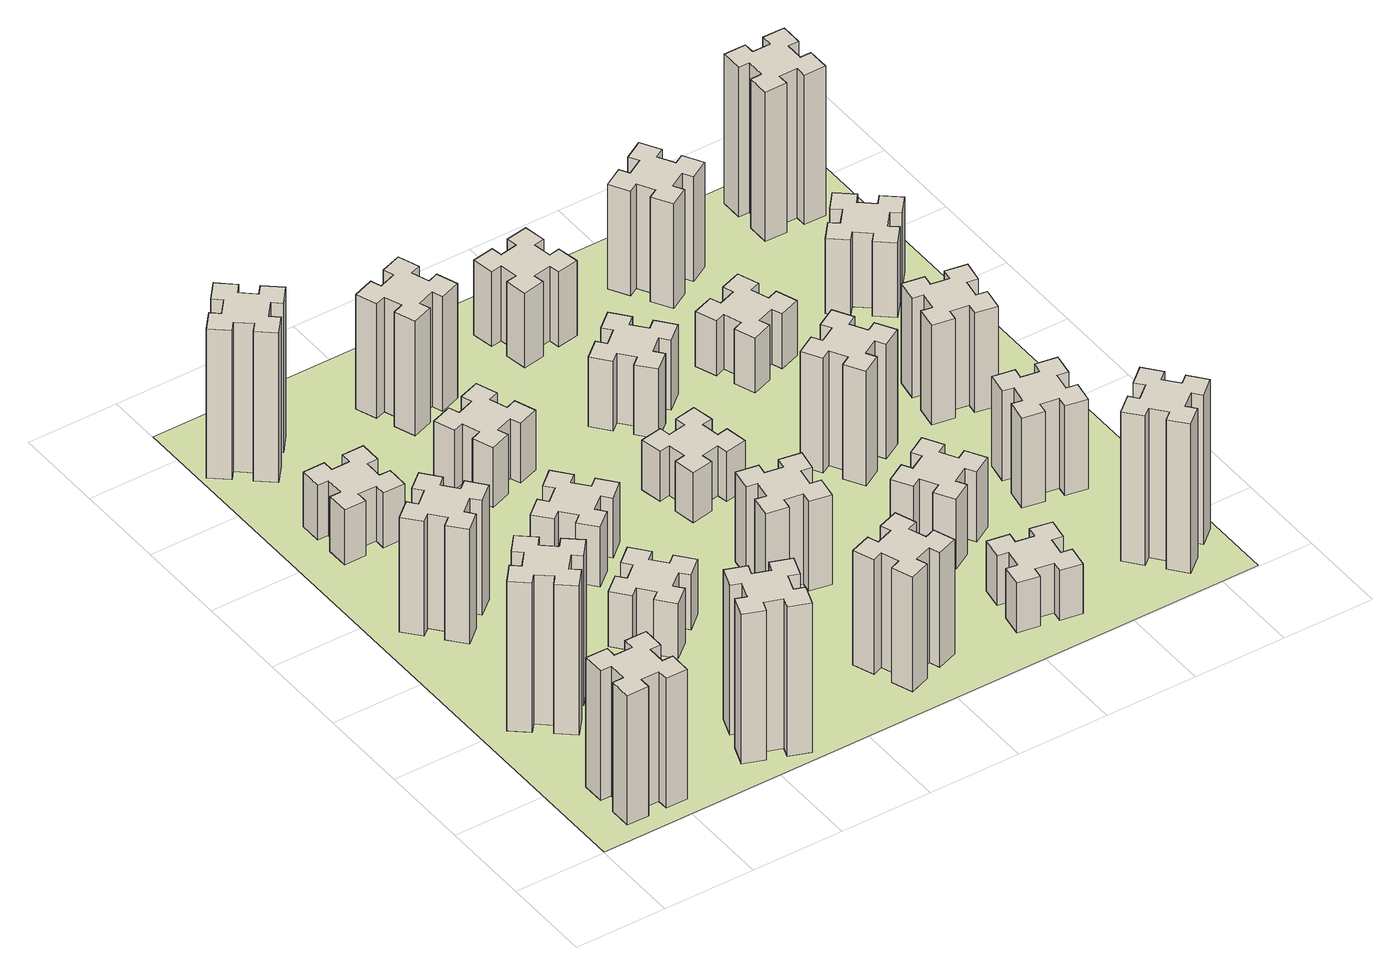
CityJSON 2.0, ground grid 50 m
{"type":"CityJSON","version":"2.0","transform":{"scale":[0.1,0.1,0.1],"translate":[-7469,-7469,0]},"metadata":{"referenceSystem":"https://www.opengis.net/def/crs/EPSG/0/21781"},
"CityObjects":{
"building1":{"type":"Building","attributes":{"class":"1000","function":"1000","usage":"1000","yearOfConstruction":2016,"roofType":"1000","measuredHeight":78,"storeysAboveGround":30,"storeysBelowGround":0},"geometry":[{"type":"Solid","lod":"1","boundaries":[[[[0,1,2,3,4,5,6,7,8,9,10,11,12,13,14,15,16,17,18,19]],[[17,16,20,21]],[[16,15,22,20]],[[15,14,23,22]],[[14,13,24,23]],[[13,12,25,24]],[[12,11,26,25]],[[11,10,27,26]],[[10,9,28,27]],[[9,8,29,28]],[[8,7,30,29]],[[7,6,31,30]],[[6,5,32,31]],[[5,4,33,32]],[[4,3,34,33]],[[3,2,35,34]],[[2,1,36,35]],[[1,0,37,36]],[[0,19,38,37]],[[19,18,39,38]],[[18,17,21,39]],[[24,25,26,27,28,29,30,31,32,33,34,35,36,37,38,39,21,20,22,23]]]]}]},
"building2":{"type":"Building","attributes":{"class":"1000","function":"1000","usage":"1000","yearOfConstruction":2016,"roofType":"1000","measuredHeight":90,"storeysAboveGround":30,"storeysBelowGround":0},"geometry":[{"type":"Solid","lod":"1","boundaries":[[[[40,41,42,43,44,45,46,47,48,49,50,51,52,53,54,55,56,57,58,59]],[[57,56,60,61]],[[56,55,62,60]],[[55,54,63,62]],[[54,53,64,63]],[[53,52,65,64]],[[52,51,66,65]],[[51,50,67,66]],[[50,49,68,67]],[[49,48,69,68]],[[48,47,70,69]],[[47,46,71,70]],[[46,45,72,71]],[[45,44,73,72]],[[44,43,74,73]],[[43,42,75,74]],[[42,41,76,75]],[[41,40,77,76]],[[40,59,78,77]],[[59,58,79,78]],[[58,57,61,79]],[[64,65,66,67,68,69,70,71,72,73,74,75,76,77,78,79,61,60,62,63]]]]}]},
"building3":{"type":"Building","attributes":{"class":"1000","function":"1000","usage":"1000","yearOfConstruction":2016,"roofType":"1000","measuredHeight":69,"storeysAboveGround":30,"storeysBelowGround":0},"geometry":[{"type":"Solid","lod":"1","boundaries":[[[[80,81,82,83,84,85,86,87,88,89,90,91,92,93,94,95,96,97,98,99]],[[97,96,100,101]],[[96,95,102,100]],[[95,94,103,102]],[[94,93,104,103]],[[93,92,105,104]],[[92,91,106,105]],[[91,90,107,106]],[[90,89,108,107]],[[89,88,109,108]],[[88,87,110,109]],[[87,86,111,110]],[[86,85,112,111]],[[85,84,113,112]],[[84,83,114,113]],[[83,82,115,114]],[[82,81,116,115]],[[81,80,117,116]],[[80,99,118,117]],[[99,98,119,118]],[[98,97,101,119]],[[104,105,106,107,108,109,110,111,112,113,114,115,116,117,118,119,101,100,102,103]]]]}]},
"building4":{"type":"Building","attributes":{"class":"1000","function":"1000","usage":"1000","yearOfConstruction":2016,"roofType":"1000","measuredHeight":33,"storeysAboveGround":30,"storeysBelowGround":0},"geometry":[{"type":"Solid","lod":"1","boundaries":[[[[120,121,122,123,124,125,126,127,128,129,130,131,132,133,134,135,136,137,138,139]],[[137,136,140,141]],[[136,135,142,140]],[[135,134,143,142]],[[134,133,144,143]],[[133,132,145,144]],[[132,131,146,145]],[[131,130,147,146]],[[130,129,148,147]],[[129,128,149,148]],[[128,127,150,149]],[[127,126,151,150]],[[126,125,152,151]],[[125,124,153,152]],[[124,123,154,153]],[[123,122,155,154]],[[122,121,156,155]],[[121,120,157,156]],[[120,139,158,157]],[[139,138,159,158]],[[138,137,141,159]],[[144,145,146,147,148,149,150,151,152,153,154,155,156,157,158,159,141,140,142,143]]]]}]},
"building5":{"type":"Building","attributes":{"class":"1000","function":"1000","usage":"1000","yearOfConstruction":2016,"roofType":"1000","measuredHeight":90,"storeysAboveGround":30,"storeysBelowGround":0},"geometry":[{"type":"Solid","lod":"1","boundaries":[[[[160,161,162,163,164,165,166,167,168,169,170,171,172,173,174,175,176,177,178,179]],[[177,176,180,181]],[[176,175,182,180]],[[175,174,183,182]],[[174,173,184,183]],[[173,172,185,184]],[[172,171,186,185]],[[171,170,187,186]],[[170,169,188,187]],[[169,168,189,188]],[[168,167,190,189]],[[167,166,191,190]],[[166,165,192,191]],[[165,164,193,192]],[[164,163,194,193]],[[163,162,195,194]],[[162,161,196,195]],[[161,160,197,196]],[[160,179,198,197]],[[179,178,199,198]],[[178,177,181,199]],[[184,185,186,187,188,189,190,191,192,193,194,195,196,197,198,199,181,180,182,183]]]]}]},
"building6":{"type":"Building","attributes":{"class":"1000","function":"1000","usage":"1000","yearOfConstruction":2016,"roofType":"1000","measuredHeight":90,"storeysAboveGround":30,"storeysBelowGround":0},"geometry":[{"type":"Solid","lod":"1","boundaries":[[[[200,201,202,203,204,205,206,207,208,209,210,211,212,213,214,215,216,217,218,219]],[[217,216,220,221]],[[216,215,222,220]],[[215,214,223,222]],[[214,213,224,223]],[[213,212,225,224]],[[212,211,226,225]],[[211,210,227,226]],[[210,209,228,227]],[[209,208,229,228]],[[208,207,230,229]],[[207,206,231,230]],[[206,205,232,231]],[[205,204,233,232]],[[204,203,234,233]],[[203,202,235,234]],[[202,201,236,235]],[[201,200,237,236]],[[200,219,238,237]],[[219,218,239,238]],[[218,217,221,239]],[[224,225,226,227,228,229,230,231,232,233,234,235,236,237,238,239,221,220,222,223]]]]}]},
"building7":{"type":"Building","attributes":{"class":"1000","function":"1000","usage":"1000","yearOfConstruction":2016,"roofType":"1000","measuredHeight":33,"storeysAboveGround":30,"storeysBelowGround":0},"geometry":[{"type":"Solid","lod":"1","boundaries":[[[[240,241,242,243,244,245,246,247,248,249,250,251,252,253,254,255,256,257,258,259]],[[257,256,260,261]],[[256,255,262,260]],[[255,254,263,262]],[[254,253,264,263]],[[253,252,265,264]],[[252,251,266,265]],[[251,250,267,266]],[[250,249,268,267]],[[249,248,269,268]],[[248,247,270,269]],[[247,246,271,270]],[[246,245,272,271]],[[245,244,273,272]],[[244,243,274,273]],[[243,242,275,274]],[[242,241,276,275]],[[241,240,277,276]],[[240,259,278,277]],[[259,258,279,278]],[[258,257,261,279]],[[264,265,266,267,268,269,270,271,272,273,274,275,276,277,278,279,261,260,262,263]]]]}]},
"building8":{"type":"Building","attributes":{"class":"1000","function":"1000","usage":"1000","yearOfConstruction":2016,"roofType":"1000","measuredHeight":36,"storeysAboveGround":30,"storeysBelowGround":0},"geometry":[{"type":"Solid","lod":"1","boundaries":[[[[280,281,282,283,284,285,286,287,288,289,290,291,292,293,294,295,296,297,298,299]],[[297,296,300,301]],[[296,295,302,300]],[[295,294,303,302]],[[294,293,304,303]],[[293,292,305,304]],[[292,291,306,305]],[[291,290,307,306]],[[290,289,308,307]],[[289,288,309,308]],[[288,287,310,309]],[[287,286,311,310]],[[286,285,312,311]],[[285,284,313,312]],[[284,283,314,313]],[[283,282,315,314]],[[282,281,316,315]],[[281,280,317,316]],[[280,299,318,317]],[[299,298,319,318]],[[298,297,301,319]],[[304,305,306,307,308,309,310,311,312,313,314,315,316,317,318,319,301,300,302,303]]]]}]},
"building9":{"type":"Building","attributes":{"class":"1000","function":"1000","usage":"1000","yearOfConstruction":2016,"roofType":"1000","measuredHeight":36,"storeysAboveGround":30,"storeysBelowGround":0},"geometry":[{"type":"Solid","lod":"1","boundaries":[[[[320,321,322,323,324,325,326,327,328,329,330,331,332,333,334,335,336,337,338,339]],[[337,336,340,341]],[[336,335,342,340]],[[335,334,343,342]],[[334,333,344,343]],[[333,332,345,344]],[[332,331,346,345]],[[331,330,347,346]],[[330,329,348,347]],[[329,328,349,348]],[[328,327,350,349]],[[327,326,351,350]],[[326,325,352,351]],[[325,324,353,352]],[[324,323,354,353]],[[323,322,355,354]],[[322,321,356,355]],[[321,320,357,356]],[[320,339,358,357]],[[339,338,359,358]],[[338,337,341,359]],[[344,345,346,347,348,349,350,351,352,353,354,355,356,357,358,359,341,340,342,343]]]]}]},
"building10":{"type":"Building","attributes":{"class":"1000","function":"1000","usage":"1000","yearOfConstruction":2016,"roofType":"1000","measuredHeight":69,"storeysAboveGround":30,"storeysBelowGround":0},"geometry":[{"type":"Solid","lod":"1","boundaries":[[[[360,361,362,363,364,365,366,367,368,369,370,371,372,373,374,375,376,377,378,379]],[[377,376,380,381]],[[376,375,382,380]],[[375,374,383,382]],[[374,373,384,383]],[[373,372,385,384]],[[372,371,386,385]],[[371,370,387,386]],[[370,369,388,387]],[[369,368,389,388]],[[368,367,390,389]],[[367,366,391,390]],[[366,365,392,391]],[[365,364,393,392]],[[364,363,394,393]],[[363,362,395,394]],[[362,361,396,395]],[[361,360,397,396]],[[360,379,398,397]],[[379,378,399,398]],[[378,377,381,399]],[[384,385,386,387,388,389,390,391,392,393,394,395,396,397,398,399,381,380,382,383]]]]}]},
"building11":{"type":"Building","attributes":{"class":"1000","function":"1000","usage":"1000","yearOfConstruction":2016,"roofType":"1000","measuredHeight":69,"storeysAboveGround":30,"storeysBelowGround":0},"geometry":[{"type":"Solid","lod":"1","boundaries":[[[[400,401,402,403,404,405,406,407,408,409,410,411,412,413,414,415,416,417,418,419]],[[417,416,420,421]],[[416,415,422,420]],[[415,414,423,422]],[[414,413,424,423]],[[413,412,425,424]],[[412,411,426,425]],[[411,410,427,426]],[[410,409,428,427]],[[409,408,429,428]],[[408,407,430,429]],[[407,406,431,430]],[[406,405,432,431]],[[405,404,433,432]],[[404,403,434,433]],[[403,402,435,434]],[[402,401,436,435]],[[401,400,437,436]],[[400,419,438,437]],[[419,418,439,438]],[[418,417,421,439]],[[424,425,426,427,428,429,430,431,432,433,434,435,436,437,438,439,421,420,422,423]]]]}]},
"building12":{"type":"Building","attributes":{"class":"1000","function":"1000","usage":"1000","yearOfConstruction":2016,"roofType":"1000","measuredHeight":54,"storeysAboveGround":30,"storeysBelowGround":0},"geometry":[{"type":"Solid","lod":"1","boundaries":[[[[440,441,442,443,444,445,446,447,448,449,450,451,452,453,454,455,456,457,458,459]],[[457,456,460,461]],[[456,455,462,460]],[[455,454,463,462]],[[454,453,464,463]],[[453,452,465,464]],[[452,451,466,465]],[[451,450,467,466]],[[450,449,468,467]],[[449,448,469,468]],[[448,447,470,469]],[[447,446,471,470]],[[446,445,472,471]],[[445,444,473,472]],[[444,443,474,473]],[[443,442,475,474]],[[442,441,476,475]],[[441,440,477,476]],[[440,459,478,477]],[[459,458,479,478]],[[458,457,461,479]],[[464,465,466,467,468,469,470,471,472,473,474,475,476,477,478,479,461,460,462,463]]]]}]},
"building13":{"type":"Building","attributes":{"class":"1000","function":"1000","usage":"1000","yearOfConstruction":2016,"roofType":"1000","measuredHeight":30,"storeysAboveGround":30,"storeysBelowGround":0},"geometry":[{"type":"Solid","lod":"1","boundaries":[[[[480,481,482,483,484,485,486,487,488,489,490,491,492,493,494,495,496,497,498,499]],[[497,496,500,501]],[[496,495,502,500]],[[495,494,503,502]],[[494,493,504,503]],[[493,492,505,504]],[[492,491,506,505]],[[491,490,507,506]],[[490,489,508,507]],[[489,488,509,508]],[[488,487,510,509]],[[487,486,511,510]],[[486,485,512,511]],[[485,484,513,512]],[[484,483,514,513]],[[483,482,515,514]],[[482,481,516,515]],[[481,480,517,516]],[[480,499,518,517]],[[499,498,519,518]],[[498,497,501,519]],[[504,505,506,507,508,509,510,511,512,513,514,515,516,517,518,519,501,500,502,503]]]]}]},
"building14":{"type":"Building","attributes":{"class":"1000","function":"1000","usage":"1000","yearOfConstruction":2016,"roofType":"1000","measuredHeight":42,"storeysAboveGround":30,"storeysBelowGround":0},"geometry":[{"type":"Solid","lod":"1","boundaries":[[[[520,521,522,523,524,525,526,527,528,529,530,531,532,533,534,535,536,537,538,539]],[[537,536,540,541]],[[536,535,542,540]],[[535,534,543,542]],[[534,533,544,543]],[[533,532,545,544]],[[532,531,546,545]],[[531,530,547,546]],[[530,529,548,547]],[[529,528,549,548]],[[528,527,550,549]],[[527,526,551,550]],[[526,525,552,551]],[[525,524,553,552]],[[524,523,554,553]],[[523,522,555,554]],[[522,521,556,555]],[[521,520,557,556]],[[520,539,558,557]],[[539,538,559,558]],[[538,537,541,559]],[[544,545,546,547,548,549,550,551,552,553,554,555,556,557,558,559,541,540,542,543]]]]}]},
"building15":{"type":"Building","attributes":{"class":"1000","function":"1000","usage":"1000","yearOfConstruction":2016,"roofType":"1000","measuredHeight":30,"storeysAboveGround":30,"storeysBelowGround":0},"geometry":[{"type":"Solid","lod":"1","boundaries":[[[[560,561,562,563,564,565,566,567,568,569,570,571,572,573,574,575,576,577,578,579]],[[577,576,580,581]],[[576,575,582,580]],[[575,574,583,582]],[[574,573,584,583]],[[573,572,585,584]],[[572,571,586,585]],[[571,570,587,586]],[[570,569,588,587]],[[569,568,589,588]],[[568,567,590,589]],[[567,566,591,590]],[[566,565,592,591]],[[565,564,593,592]],[[564,563,594,593]],[[563,562,595,594]],[[562,561,596,595]],[[561,560,597,596]],[[560,579,598,597]],[[579,578,599,598]],[[578,577,581,599]],[[584,585,586,587,588,589,590,591,592,593,594,595,596,597,598,599,581,580,582,583]]]]}]},
"building16":{"type":"Building","attributes":{"class":"1000","function":"1000","usage":"1000","yearOfConstruction":2016,"roofType":"1000","measuredHeight":45,"storeysAboveGround":30,"storeysBelowGround":0},"geometry":[{"type":"Solid","lod":"1","boundaries":[[[[600,601,602,603,604,605,606,607,608,609,610,611,612,613,614,615,616,617,618,619]],[[617,616,620,621]],[[616,615,622,620]],[[615,614,623,622]],[[614,613,624,623]],[[613,612,625,624]],[[612,611,626,625]],[[611,610,627,626]],[[610,609,628,627]],[[609,608,629,628]],[[608,607,630,629]],[[607,606,631,630]],[[606,605,632,631]],[[605,604,633,632]],[[604,603,634,633]],[[603,602,635,634]],[[602,601,636,635]],[[601,600,637,636]],[[600,619,638,637]],[[619,618,639,638]],[[618,617,621,639]],[[624,625,626,627,628,629,630,631,632,633,634,635,636,637,638,639,621,620,622,623]]]]}]},
"building17":{"type":"Building","attributes":{"class":"1000","function":"1000","usage":"1000","yearOfConstruction":2016,"roofType":"1000","measuredHeight":42,"storeysAboveGround":30,"storeysBelowGround":0},"geometry":[{"type":"Solid","lod":"1","boundaries":[[[[640,641,642,643,644,645,646,647,648,649,650,651,652,653,654,655,656,657,658,659]],[[657,656,660,661]],[[656,655,662,660]],[[655,654,663,662]],[[654,653,664,663]],[[653,652,665,664]],[[652,651,666,665]],[[651,650,667,666]],[[650,649,668,667]],[[649,648,669,668]],[[648,647,670,669]],[[647,646,671,670]],[[646,645,672,671]],[[645,644,673,672]],[[644,643,674,673]],[[643,642,675,674]],[[642,641,676,675]],[[641,640,677,676]],[[640,659,678,677]],[[659,658,679,678]],[[658,657,661,679]],[[664,665,666,667,668,669,670,671,672,673,674,675,676,677,678,679,661,660,662,663]]]]}]},
"building18":{"type":"Building","attributes":{"class":"1000","function":"1000","usage":"1000","yearOfConstruction":2016,"roofType":"1000","measuredHeight":69,"storeysAboveGround":30,"storeysBelowGround":0},"geometry":[{"type":"Solid","lod":"1","boundaries":[[[[680,681,682,683,684,685,686,687,688,689,690,691,692,693,694,695,696,697,698,699]],[[697,696,700,701]],[[696,695,702,700]],[[695,694,703,702]],[[694,693,704,703]],[[693,692,705,704]],[[692,691,706,705]],[[691,690,707,706]],[[690,689,708,707]],[[689,688,709,708]],[[688,687,710,709]],[[687,686,711,710]],[[686,685,712,711]],[[685,684,713,712]],[[684,683,714,713]],[[683,682,715,714]],[[682,681,716,715]],[[681,680,717,716]],[[680,699,718,717]],[[699,698,719,718]],[[698,697,701,719]],[[704,705,706,707,708,709,710,711,712,713,714,715,716,717,718,719,701,700,702,703]]]]}]},
"building19":{"type":"Building","attributes":{"class":"1000","function":"1000","usage":"1000","yearOfConstruction":2016,"roofType":"1000","measuredHeight":33,"storeysAboveGround":30,"storeysBelowGround":0},"geometry":[{"type":"Solid","lod":"1","boundaries":[[[[720,721,722,723,724,725,726,727,728,729,730,731,732,733,734,735,736,737,738,739]],[[737,736,740,741]],[[736,735,742,740]],[[735,734,743,742]],[[734,733,744,743]],[[733,732,745,744]],[[732,731,746,745]],[[731,730,747,746]],[[730,729,748,747]],[[729,728,749,748]],[[728,727,750,749]],[[727,726,751,750]],[[726,725,752,751]],[[725,724,753,752]],[[724,723,754,753]],[[723,722,755,754]],[[722,721,756,755]],[[721,720,757,756]],[[720,739,758,757]],[[739,738,759,758]],[[738,737,741,759]],[[744,745,746,747,748,749,750,751,752,753,754,755,756,757,758,759,741,740,742,743]]]]}]},
"building20":{"type":"Building","attributes":{"class":"1000","function":"1000","usage":"1000","yearOfConstruction":2016,"roofType":"1000","measuredHeight":90,"storeysAboveGround":30,"storeysBelowGround":0},"geometry":[{"type":"Solid","lod":"1","boundaries":[[[[760,761,762,763,764,765,766,767,768,769,770,771,772,773,774,775,776,777,778,779]],[[777,776,780,781]],[[776,775,782,780]],[[775,774,783,782]],[[774,773,784,783]],[[773,772,785,784]],[[772,771,786,785]],[[771,770,787,786]],[[770,769,788,787]],[[769,768,789,788]],[[768,767,790,789]],[[767,766,791,790]],[[766,765,792,791]],[[765,764,793,792]],[[764,763,794,793]],[[763,762,795,794]],[[762,761,796,795]],[[761,760,797,796]],[[760,779,798,797]],[[779,778,799,798]],[[778,777,781,799]],[[784,785,786,787,788,789,790,791,792,793,794,795,796,797,798,799,781,780,782,783]]]]}]},
"building21":{"type":"Building","attributes":{"class":"1000","function":"1000","usage":"1000","yearOfConstruction":2016,"roofType":"1000","measuredHeight":54,"storeysAboveGround":30,"storeysBelowGround":0},"geometry":[{"type":"Solid","lod":"1","boundaries":[[[[800,801,802,803,804,805,806,807,808,809,810,811,812,813,814,815,816,817,818,819]],[[817,816,820,821]],[[816,815,822,820]],[[815,814,823,822]],[[814,813,824,823]],[[813,812,825,824]],[[812,811,826,825]],[[811,810,827,826]],[[810,809,828,827]],[[809,808,829,828]],[[808,807,830,829]],[[807,806,831,830]],[[806,805,832,831]],[[805,804,833,832]],[[804,803,834,833]],[[803,802,835,834]],[[802,801,836,835]],[[801,800,837,836]],[[800,819,838,837]],[[819,818,839,838]],[[818,817,821,839]],[[824,825,826,827,828,829,830,831,832,833,834,835,836,837,838,839,821,820,822,823]]]]}]},
"building22":{"type":"Building","attributes":{"class":"1000","function":"1000","usage":"1000","yearOfConstruction":2016,"roofType":"1000","measuredHeight":63,"storeysAboveGround":30,"storeysBelowGround":0},"geometry":[{"type":"Solid","lod":"1","boundaries":[[[[840,841,842,843,844,845,846,847,848,849,850,851,852,853,854,855,856,857,858,859]],[[857,856,860,861]],[[856,855,862,860]],[[855,854,863,862]],[[854,853,864,863]],[[853,852,865,864]],[[852,851,866,865]],[[851,850,867,866]],[[850,849,868,867]],[[849,848,869,868]],[[848,847,870,869]],[[847,846,871,870]],[[846,845,872,871]],[[845,844,873,872]],[[844,843,874,873]],[[843,842,875,874]],[[842,841,876,875]],[[841,840,877,876]],[[840,859,878,877]],[[859,858,879,878]],[[858,857,861,879]],[[864,865,866,867,868,869,870,871,872,873,874,875,876,877,878,879,861,860,862,863]]]]}]},
"building23":{"type":"Building","attributes":{"class":"1000","function":"1000","usage":"1000","yearOfConstruction":2016,"roofType":"1000","measuredHeight":60,"storeysAboveGround":30,"storeysBelowGround":0},"geometry":[{"type":"Solid","lod":"1","boundaries":[[[[880,881,882,883,884,885,886,887,888,889,890,891,892,893,894,895,896,897,898,899]],[[897,896,900,901]],[[896,895,902,900]],[[895,894,903,902]],[[894,893,904,903]],[[893,892,905,904]],[[892,891,906,905]],[[891,890,907,906]],[[890,889,908,907]],[[889,888,909,908]],[[888,887,910,909]],[[887,886,911,910]],[[886,885,912,911]],[[885,884,913,912]],[[884,883,914,913]],[[883,882,915,914]],[[882,881,916,915]],[[881,880,917,916]],[[880,899,918,917]],[[899,898,919,918]],[[898,897,901,919]],[[904,905,906,907,908,909,910,911,912,913,914,915,916,917,918,919,901,900,902,903]]]]}]},
"building24":{"type":"Building","attributes":{"class":"1000","function":"1000","usage":"1000","yearOfConstruction":2016,"roofType":"1000","measuredHeight":45,"storeysAboveGround":30,"storeysBelowGround":0},"geometry":[{"type":"Solid","lod":"1","boundaries":[[[[920,921,922,923,924,925,926,927,928,929,930,931,932,933,934,935,936,937,938,939]],[[937,936,940,941]],[[936,935,942,940]],[[935,934,943,942]],[[934,933,944,943]],[[933,932,945,944]],[[932,931,946,945]],[[931,930,947,946]],[[930,929,948,947]],[[929,928,949,948]],[[928,927,950,949]],[[927,926,951,950]],[[926,925,952,951]],[[925,924,953,952]],[[924,923,954,953]],[[923,922,955,954]],[[922,921,956,955]],[[921,920,957,956]],[[920,939,958,957]],[[939,938,959,958]],[[938,937,941,959]],[[944,945,946,947,948,949,950,951,952,953,954,955,956,957,958,959,941,940,942,943]]]]}]},
"building25":{"type":"Building","attributes":{"class":"1000","function":"1000","usage":"1000","yearOfConstruction":2016,"roofType":"1000","measuredHeight":90,"storeysAboveGround":30,"storeysBelowGround":0},"geometry":[{"type":"Solid","lod":"1","boundaries":[[[[960,961,962,963,964,965,966,967,968,969,970,971,972,973,974,975,976,977,978,979]],[[977,976,980,981]],[[976,975,982,980]],[[975,974,983,982]],[[974,973,984,983]],[[973,972,985,984]],[[972,971,986,985]],[[971,970,987,986]],[[970,969,988,987]],[[969,968,989,988]],[[968,967,990,989]],[[967,966,991,990]],[[966,965,992,991]],[[965,964,993,992]],[[964,963,994,993]],[[963,962,995,994]],[[962,961,996,995]],[[961,960,997,996]],[[960,979,998,997]],[[979,978,999,998]],[[978,977,981,999]],[[984,985,986,987,988,989,990,991,992,993,994,995,996,997,998,999,981,980,982,983]]]]}]},
"landuse1":{"type":"LandUse","attributes":{"name":"plot1","function":"1010"},"geometry":[{"type":"MultiSurface","lod":"1","boundaries":[[[1000,1001,1002,1003]]]}]}
},
"vertices":[
[265,325,0],[265,225,0],[205,225,0],[205,105,0],[325,105,0],[325,165,0],[425,165,0],[425,105,0],[545,105,0],[545,225,0],[485,225,0],[485,325,0],[545,325,0],[545,445,0],[425,445,0],[425,385,0],[325,385,0],[325,445,0],[205,445,0],[205,325,0],[325,385,780],[325,445,780],[425,385,780],[425,445,780],[545,445,780],[545,325,780],[485,325,780],[485,225,780],[545,225,780],[545,105,780],[425,105,780],[425,165,780],[325,165,780],[325,105,780],[205,105,780],[205,225,780],[265,225,780],[265,325,780],[205,325,780],[205,445,780],
[484,1067,0],[408,1132,0],[446,1178,0],[354,1255,0],[277,1163,0],[323,1124,0],[259,1048,0],[213,1086,0],[136,994,0],[228,917,0],[266,963,0],[343,899,0],[304,853,0],[396,776,0],[473,868,0],[427,906,0],[492,983,0],[538,944,0],[615,1036,0],[523,1113,0],[492,983,900],[538,944,900],[427,906,900],[473,868,900],[396,776,900],[304,853,900],[343,899,900],[266,963,900],[228,917,900],[136,994,900],[213,1086,900],[259,1048,900],[323,1124,900],[277,1163,900],[354,1255,900],[446,1178,900],[408,1132,900],[484,1067,900],[523,1113,900],[615,1036,900],
[492,1888,0],[427,1964,0],[473,2003,0],[396,2095,0],[304,2018,0],[343,1972,0],[266,1907,0],[228,1953,0],[136,1876,0],[213,1784,0],[259,1823,0],[323,1746,0],[277,1708,0],[354,1616,0],[446,1693,0],[408,1739,0],[484,1803,0],[523,1757,0],[615,1834,0],[538,1926,0],[484,1803,690],[523,1757,690],[408,1739,690],[446,1693,690],[354,1616,690],[277,1708,690],[323,1746,690],[259,1823,690],[213,1784,690],[136,1876,690],[228,1953,690],[266,1907,690],[343,1972,690],[304,2018,690],[396,2095,690],[473,2003,690],[427,1964,690],[492,1888,690],[538,1926,690],[615,1834,690],
[485,2545,0],[485,2645,0],[545,2645,0],[545,2765,0],[425,2765,0],[425,2705,0],[325,2705,0],[325,2765,0],[205,2765,0],[205,2645,0],[265,2645,0],[265,2545,0],[205,2545,0],[205,2425,0],[325,2425,0],[325,2485,0],[425,2485,0],[425,2425,0],[545,2425,0],[545,2545,0],[425,2485,330],[425,2425,330],[325,2485,330],[325,2425,330],[205,2425,330],[205,2545,330],[265,2545,330],[265,2645,330],[205,2645,330],[205,2765,330],[325,2765,330],[325,2705,330],[425,2705,330],[425,2765,330],[545,2765,330],[545,2645,330],[485,2645,330],[485,2545,330],[545,2545,330],[545,2425,330],
[1029,360,0],[995,266,0],[939,287,0],[897,174,0],[1010,133,0],[1031,189,0],[1125,155,0],[1104,99,0],[1217,57,0],[1258,170,0],[1202,191,0],[1236,285,0],[1292,264,0],[1333,377,0],[1220,418,0],[1200,362,0],[1106,396,0],[1127,452,0],[1014,493,0],[973,380,0],[1106,396,900],[1127,452,900],[1200,362,900],[1220,418,900],[1333,377,900],[1292,264,900],[1236,285,900],[1202,191,900],[1258,170,900],[1217,57,900],[1104,99,900],[1125,155,900],[1031,189,900],[1010,133,900],[897,174,900],[939,287,900],[995,266,900],[1029,360,900],[973,380,900],[1014,493,900],
[384,3387,0],[308,3452,0],[346,3498,0],[254,3575,0],[177,3483,0],[223,3444,0],[159,3368,0],[113,3406,0],[36,3314,0],[128,3237,0],[166,3283,0],[243,3219,0],[204,3173,0],[296,3096,0],[373,3188,0],[327,3226,0],[392,3303,0],[438,3264,0],[515,3356,0],[423,3433,0],[392,3303,900],[438,3264,900],[327,3226,900],[373,3188,900],[296,3096,900],[204,3173,900],[243,3219,900],[166,3283,900],[128,3237,900],[36,3314,900],[113,3406,900],[159,3368,900],[223,3444,900],[177,3483,900],[254,3575,900],[346,3498,900],[308,3452,900],[384,3387,900],[423,3433,900],[515,3356,900],
[1083,1332,0],[1006,1267,0],[968,1313,0],[876,1236,0],[953,1144,0],[999,1183,0],[1063,1106,0],[1017,1068,0],[1094,976,0],[1186,1053,0],[1148,1099,0],[1224,1163,0],[1263,1117,0],[1355,1194,0],[1278,1286,0],[1232,1248,0],[1167,1324,0],[1213,1363,0],[1136,1455,0],[1044,1378,0],[1167,1324,330],[1213,1363,330],[1232,1248,330],[1278,1286,330],[1355,1194,330],[1263,1117,330],[1224,1163,330],[1148,1099,330],[1186,1053,330],[1094,976,330],[1017,1068,330],[1063,1106,330],[999,1183,330],[953,1144,330],[876,1236,330],[968,1313,330],[1006,1267,330],[1083,1332,330],[1044,1378,330],[1136,1455,330],
[1083,1972,0],[1006,1907,0],[968,1953,0],[876,1876,0],[953,1784,0],[999,1823,0],[1063,1746,0],[1017,1708,0],[1094,1616,0],[1186,1693,0],[1148,1739,0],[1224,1803,0],[1263,1757,0],[1355,1834,0],[1278,1926,0],[1232,1888,0],[1167,1964,0],[1213,2003,0],[1136,2095,0],[1044,2018,0],[1167,1964,360],[1213,2003,360],[1232,1888,360],[1278,1926,360],[1355,1834,360],[1263,1757,360],[1224,1803,360],[1148,1739,360],[1186,1693,360],[1094,1616,360],[1017,1708,360],[1063,1746,360],[999,1823,360],[953,1784,360],[876,1876,360],[968,1953,360],[1006,1907,360],[1083,1972,360],[1044,2018,360],[1136,2095,360],
[1106,2475,0],[1200,2509,0],[1220,2453,0],[1333,2494,0],[1292,2607,0],[1236,2586,0],[1202,2680,0],[1258,2700,0],[1217,2813,0],[1104,2772,0],[1125,2716,0],[1031,2682,0],[1010,2738,0],[897,2697,0],[939,2584,0],[995,2605,0],[1029,2511,0],[973,2490,0],[1014,2377,0],[1127,2419,0],[1029,2511,360],[973,2490,360],[995,2605,360],[939,2584,360],[897,2697,360],[1010,2738,360],[1031,2682,360],[1125,2716,360],[1104,2772,360],[1217,2813,360],[1258,2700,360],[1202,2680,360],[1236,2586,360],[1292,2607,360],[1333,2494,360],[1220,2453,360],[1200,2509,360],[1106,2475,360],[1127,2419,360],[1014,2377,360],
[1965,496,0],[1871,462,0],[1850,518,0],[1737,477,0],[1779,364,0],[1835,385,0],[1869,291,0],[1813,270,0],[1854,157,0],[1967,199,0],[1946,255,0],[2040,289,0],[2060,233,0],[2173,274,0],[2132,387,0],[2076,366,0],[2042,460,0],[2098,480,0],[2057,593,0],[1944,552,0],[2042,460,690],[2098,480,690],[2076,366,690],[2132,387,690],[2173,274,690],[2060,233,690],[2040,289,690],[1946,255,690],[1967,199,690],[1854,157,690],[1813,270,690],[1869,291,690],[1835,385,690],[1779,364,690],[1737,477,690],[1850,518,690],[1871,462,690],[1965,496,690],[1944,552,690],[2057,593,690],
[1125,3356,0],[1031,3322,0],[1010,3378,0],[897,3337,0],[939,3224,0],[995,3245,0],[1029,3151,0],[973,3130,0],[1014,3017,0],[1127,3059,0],[1106,3115,0],[1200,3149,0],[1220,3093,0],[1333,3134,0],[1292,3247,0],[1236,3226,0],[1202,3320,0],[1258,3340,0],[1217,3453,0],[1104,3412,0],[1202,3320,690],[1258,3340,690],[1236,3226,690],[1292,3247,690],[1333,3134,690],[1220,3093,690],[1200,3149,690],[1106,3115,690],[1127,3059,690],[1014,3017,690],[973,3130,690],[1029,3151,690],[995,3245,690],[939,3224,690],[897,3337,690],[1010,3378,690],[1031,3322,690],[1125,3356,690],[1104,3412,690],[1217,3453,690],
[1955,1147,0],[1972,1245,0],[2031,1235,0],[2052,1353,0],[1934,1374,0],[1924,1315,0],[1825,1332,0],[1836,1391,0],[1717,1412,0],[1697,1294,0],[1756,1284,0],[1738,1185,0],[1679,1196,0],[1658,1077,0],[1777,1057,0],[1787,1116,0],[1885,1098,0],[1875,1039,0],[1993,1018,0],[2014,1137,0],[1885,1098,540],[1875,1039,540],[1787,1116,540],[1777,1057,540],[1658,1077,540],[1679,1196,540],[1738,1185,540],[1756,1284,540],[1697,1294,540],[1717,1412,540],[1836,1391,540],[1825,1332,540],[1924,1315,540],[1934,1374,540],[2052,1353,540],[2031,1235,540],[1972,1245,540],[1955,1147,540],[2014,1137,540],[1993,1018,540],
[1972,1925,0],[1955,2024,0],[2014,2034,0],[1993,2152,0],[1875,2131,0],[1885,2072,0],[1787,2055,0],[1777,2114,0],[1658,2093,0],[1679,1975,0],[1738,1985,0],[1756,1887,0],[1697,1877,0],[1717,1758,0],[1836,1779,0],[1825,1838,0],[1924,1856,0],[1934,1797,0],[2052,1817,0],[2031,1936,0],[1924,1856,300],[1934,1797,300],[1825,1838,300],[1836,1779,300],[1717,1758,300],[1697,1877,300],[1756,1887,300],[1738,1985,300],[1679,1975,300],[1658,2093,300],[1777,2114,300],[1787,2055,300],[1885,2072,300],[1875,2131,300],[1993,2152,300],[2014,2034,300],[1955,2024,300],[1972,1925,300],[2031,1936,300],[2052,1817,300],
[1839,2563,0],[1903,2486,0],[1857,2448,0],[1934,2356,0],[2026,2433,0],[1988,2479,0],[2064,2543,0],[2103,2497,0],[2195,2574,0],[2118,2666,0],[2072,2628,0],[2007,2704,0],[2053,2743,0],[1976,2835,0],[1884,2758,0],[1923,2712,0],[1846,2647,0],[1808,2693,0],[1716,2616,0],[1793,2524,0],[1846,2647,420],[1808,2693,420],[1923,2712,420],[1884,2758,420],[1976,2835,420],[2053,2743,420],[2007,2704,420],[2072,2628,420],[2118,2666,420],[2195,2574,420],[2103,2497,420],[2064,2543,420],[1988,2479,420],[2026,2433,420],[1934,2356,420],[1857,2448,420],[1903,2486,420],[1839,2563,420],[1793,2524,420],[1716,2616,420],
[2596,444,0],[2578,345,0],[2519,356,0],[2498,237,0],[2617,217,0],[2627,276,0],[2725,258,0],[2715,199,0],[2833,178,0],[2854,297,0],[2795,307,0],[2812,405,0],[2871,395,0],[2892,513,0],[2774,534,0],[2764,475,0],[2665,492,0],[2676,551,0],[2557,572,0],[2537,454,0],[2665,492,300],[2676,551,300],[2764,475,300],[2774,534,300],[2892,513,300],[2871,395,300],[2812,405,300],[2795,307,300],[2854,297,300],[2833,178,300],[2715,199,300],[2725,258,300],[2627,276,300],[2617,217,300],[2498,237,300],[2519,356,300],[2578,345,300],[2596,444,300],[2537,454,300],[2557,572,300],
[1738,3365,0],[1756,3267,0],[1697,3257,0],[1717,3138,0],[1836,3159,0],[1825,3218,0],[1924,3236,0],[1934,3177,0],[2052,3197,0],[2031,3316,0],[1972,3305,0],[1955,3404,0],[2014,3414,0],[1993,3532,0],[1875,3511,0],[1885,3452,0],[1787,3435,0],[1777,3494,0],[1658,3473,0],[1679,3355,0],[1787,3435,450],[1777,3494,450],[1885,3452,450],[1875,3511,450],[1993,3532,450],[2014,3414,450],[1955,3404,450],[1972,3305,450],[2031,3316,450],[2052,3197,450],[1934,3177,450],[1924,3236,450],[1825,3218,450],[1836,3159,450],[1717,3138,450],[1697,3257,450],[1756,3267,450],[1738,3365,450],[1679,3355,450],[1658,3473,450],
[2716,1027,0],[2666,1114,0],[2718,1144,0],[2658,1248,0],[2554,1188,0],[2584,1136,0],[2497,1086,0],[2467,1138,0],[2363,1078,0],[2423,974,0],[2475,1004,0],[2525,917,0],[2473,887,0],[2533,783,0],[2637,843,0],[2607,895,0],[2694,945,0],[2724,893,0],[2828,953,0],[2768,1057,0],[2694,945,420],[2724,893,420],[2607,895,420],[2637,843,420],[2533,783,420],[2473,887,420],[2525,917,420],[2475,1004,420],[2423,974,420],[2363,1078,420],[2467,1138,420],[2497,1086,420],[2584,1136,420],[2554,1188,420],[2658,1248,420],[2718,1144,420],[2666,1114,420],[2716,1027,420],[2768,1057,420],[2828,953,420],
[2475,1744,0],[2525,1657,0],[2473,1627,0],[2533,1523,0],[2637,1583,0],[2607,1635,0],[2694,1685,0],[2724,1633,0],[2828,1693,0],[2768,1797,0],[2716,1767,0],[2666,1854,0],[2718,1884,0],[2658,1988,0],[2554,1928,0],[2584,1876,0],[2497,1826,0],[2467,1878,0],[2363,1818,0],[2423,1714,0],[2497,1826,690],[2467,1878,690],[2584,1876,690],[2554,1928,690],[2658,1988,690],[2718,1884,690],[2666,1854,690],[2716,1767,690],[2768,1797,690],[2828,1693,690],[2724,1633,690],[2694,1685,690],[2607,1635,690],[2637,1583,690],[2533,1523,690],[2473,1627,690],[2525,1657,690],[2475,1744,690],[2423,1714,690],[2363,1818,690],
[2586,2475,0],[2680,2509,0],[2700,2453,0],[2813,2494,0],[2772,2607,0],[2716,2586,0],[2682,2680,0],[2738,2700,0],[2697,2813,0],[2584,2772,0],[2605,2716,0],[2511,2682,0],[2490,2738,0],[2377,2697,0],[2419,2584,0],[2475,2605,0],[2509,2511,0],[2453,2490,0],[2494,2377,0],[2607,2419,0],[2509,2511,330],[2453,2490,330],[2475,2605,330],[2419,2584,330],[2377,2697,330],[2490,2738,330],[2511,2682,330],[2605,2716,330],[2584,2772,330],[2697,2813,330],[2738,2700,330],[2682,2680,330],[2716,2586,330],[2772,2607,330],[2813,2494,330],[2700,2453,330],[2680,2509,330],[2586,2475,330],[2607,2419,330],[2494,2377,330],
[3468,259,0],[3544,323,0],[3583,277,0],[3675,354,0],[3598,446,0],[3552,408,0],[3487,484,0],[3533,523,0],[3456,615,0],[3364,538,0],[3403,492,0],[3326,427,0],[3288,473,0],[3196,396,0],[3273,304,0],[3319,343,0],[3383,266,0],[3337,228,0],[3414,136,0],[3506,213,0],[3383,266,900],[3337,228,900],[3319,343,900],[3273,304,900],[3196,396,900],[3288,473,900],[3326,427,900],[3403,492,900],[3364,538,900],[3456,615,900],[3533,523,900],[3487,484,900],[3552,408,900],[3598,446,900],[3675,354,900],[3583,277,900],[3544,323,900],[3468,259,900],[3506,213,900],[3414,136,900],
[3167,1016,0],[3265,998,0],[3255,939,0],[3373,918,0],[3394,1037,0],[3335,1047,0],[3352,1145,0],[3411,1135,0],[3432,1253,0],[3314,1274,0],[3304,1215,0],[3205,1232,0],[3216,1291,0],[3097,1312,0],[3077,1194,0],[3136,1184,0],[3118,1085,0],[3059,1096,0],[3038,977,0],[3157,957,0],[3118,1085,540],[3059,1096,540],[3136,1184,540],[3077,1194,540],[3097,1312,540],[3216,1291,540],[3205,1232,540],[3304,1215,540],[3314,1274,540],[3432,1253,540],[3411,1135,540],[3352,1145,540],[3335,1047,540],[3394,1037,540],[3373,918,540],[3255,939,540],[3265,998,540],[3167,1016,540],[3157,957,540],[3038,977,540],
[2716,3347,0],[2666,3434,0],[2718,3464,0],[2658,3568,0],[2554,3508,0],[2584,3456,0],[2497,3406,0],[2467,3458,0],[2363,3398,0],[2423,3294,0],[2475,3324,0],[2525,3237,0],[2473,3207,0],[2533,3103,0],[2637,3163,0],[2607,3215,0],[2694,3265,0],[2724,3213,0],[2828,3273,0],[2768,3377,0],[2694,3265,630],[2724,3213,630],[2607,3215,630],[2637,3163,630],[2533,3103,630],[2473,3207,630],[2525,3237,630],[2475,3324,630],[2423,3294,630],[2363,3398,630],[2467,3458,630],[2497,3406,630],[2584,3456,630],[2554,3508,630],[2658,3568,630],[2718,3464,630],[2666,3434,630],[2716,3347,630],[2768,3377,630],[2828,3273,630],
[3136,1924,0],[3118,1825,0],[3059,1836,0],[3038,1717,0],[3157,1697,0],[3167,1756,0],[3265,1738,0],[3255,1679,0],[3373,1658,0],[3394,1777,0],[3335,1787,0],[3352,1885,0],[3411,1875,0],[3432,1993,0],[3314,2014,0],[3304,1955,0],[3205,1972,0],[3216,2031,0],[3097,2052,0],[3077,1934,0],[3205,1972,600],[3216,2031,600],[3304,1955,600],[3314,2014,600],[3432,1993,600],[3411,1875,600],[3352,1885,600],[3335,1787,600],[3394,1777,600],[3373,1658,600],[3255,1679,600],[3265,1738,600],[3167,1756,600],[3157,1697,600],[3038,1717,600],[3059,1836,600],[3118,1825,600],[3136,1924,600],[3077,1934,600],[3097,2052,600],
[3444,2747,0],[3368,2812,0],[3406,2858,0],[3314,2935,0],[3237,2843,0],[3283,2804,0],[3219,2728,0],[3173,2766,0],[3096,2674,0],[3188,2597,0],[3226,2643,0],[3303,2579,0],[3264,2533,0],[3356,2456,0],[3433,2548,0],[3387,2586,0],[3452,2663,0],[3498,2624,0],[3575,2716,0],[3483,2793,0],[3452,2663,450],[3498,2624,450],[3387,2586,450],[3433,2548,450],[3356,2456,450],[3264,2533,450],[3303,2579,450],[3226,2643,450],[3188,2597,450],[3096,2674,450],[3173,2766,450],[3219,2728,450],[3283,2804,450],[3237,2843,450],[3314,2935,450],[3406,2858,450],[3368,2812,450],[3444,2747,450],[3483,2793,450],[3575,2716,450],
[3285,3325,0],[3385,3325,0],[3385,3265,0],[3505,3265,0],[3505,3385,0],[3445,3385,0],[3445,3485,0],[3505,3485,0],[3505,3605,0],[3385,3605,0],[3385,3545,0],[3285,3545,0],[3285,3605,0],[3165,3605,0],[3165,3485,0],[3225,3485,0],[3225,3385,0],[3165,3385,0],[3165,3265,0],[3285,3265,0],[3225,3385,900],[3165,3385,900],[3225,3485,900],[3165,3485,900],[3165,3605,900],[3285,3605,900],[3285,3545,900],[3385,3545,900],[3385,3605,900],[3505,3605,900],[3505,3485,900],[3445,3485,900],[3445,3385,900],[3505,3385,900],[3505,3265,900],[3385,3265,900],[3385,3325,900],[3285,3325,900],[3285,3265,900],[3165,3265,900],
[5,3705,0],[3705,3705,0],[3705,5,0],[5,5,0]
]}
